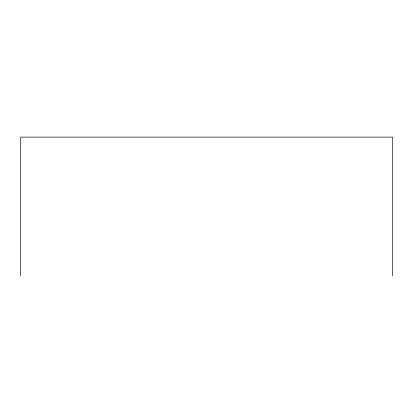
<?xml version="1.0" encoding="UTF-8"?>
<svg xmlns="http://www.w3.org/2000/svg" width="413" height="413" viewBox="0 0 413 413"><rect width="100%" height="100%" fill="white"/><g stroke="black" fill="none" stroke-linecap="round" stroke-linejoin="round"><path stroke-width="0.62" d="M392.35 275.879L392.35 137.121L20.65 137.121L20.65 275.879"/></g></svg>
